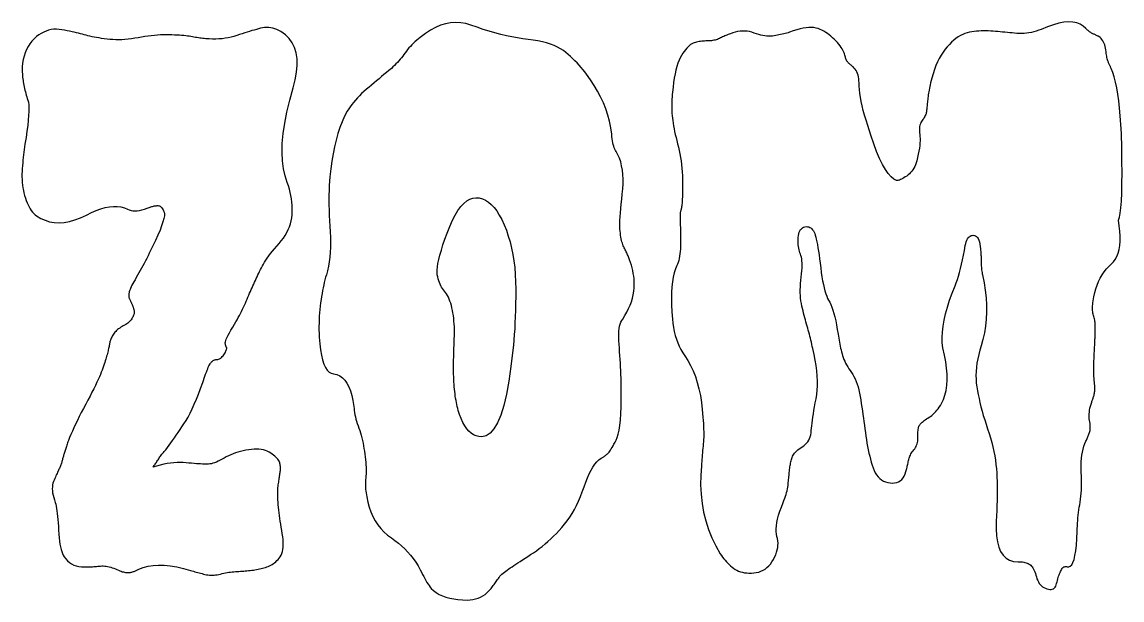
# Model space of a CAD drawing. Header units: millimetres. Extents: x 5 to 265, y 5 to 96.
# Drawn here: x 5 to 40.74, y 40.43 to 59.22 of the extents above; entities that cross this region are included whole.
import ezdxf

# ---------------------------------------------------------------- set-up
doc = ezdxf.new("R2010")
doc.units = ezdxf.units.MM

msp = doc.modelspace()

# ---------------------------------------------------------------- linework, layer by layer
at = {"layer": 'Schnitt'}
for points in [[(10.569, 41.367), (10.616, 41.353), (10.663, 41.34), (10.709, 41.327), (10.756, 41.314), (10.803, 41.301), (10.85, 41.289), (10.897, 41.277), (10.944, 41.265), (10.992, 41.255), (11.04, 41.247), (11.088, 41.242), (11.138, 41.239), (11.188, 41.239), (11.239, 41.241), (11.29, 41.246), (11.343, 41.254), (11.396, 41.264), (11.449, 41.277), (11.503, 41.29), (11.557, 41.303), (11.611, 41.314), (11.665, 41.324), (11.719, 41.333), (11.773, 41.34), (11.827, 41.347), (11.881, 41.352), (11.935, 41.356), (11.989, 41.359), (12.043, 41.362), (12.097, 41.365), (12.15, 41.368), (12.203, 41.372), (12.256, 41.377), (12.309, 41.382), (12.362, 41.387), (12.414, 41.393), (12.466, 41.399), (12.518, 41.406), (12.569, 41.414), (12.62, 41.422), (12.669, 41.431), (12.719, 41.442), (12.767, 41.453), (12.815, 41.465), (12.862, 41.478), (12.908, 41.492), (12.954, 41.508), (12.999, 41.523), (13.043, 41.541), (13.086, 41.562), (13.128, 41.587), (13.168, 41.614), (13.207, 41.644), (13.246, 41.677), (13.283, 41.713), (13.318, 41.753), (13.353, 41.795), (13.386, 41.84), (13.417, 41.89), (13.442, 41.946), (13.462, 42.007), (13.477, 42.073), (13.486, 42.146), (13.491, 42.224), (13.49, 42.307), (13.484, 42.397), (13.473, 42.491), (13.457, 42.592), (13.439, 42.694), (13.422, 42.795), (13.406, 42.893), (13.391, 42.99), (13.378, 43.085), (13.365, 43.178), (13.354, 43.269), (13.344, 43.358), (13.335, 43.446), (13.328, 43.531), (13.321, 43.614), (13.316, 43.692), (13.313, 43.767), (13.311, 43.837), (13.31, 43.904), (13.311, 43.967), (13.313, 44.025), (13.316, 44.08), (13.321, 44.13), (13.328, 44.177), (13.335, 44.221), (13.341, 44.264), (13.348, 44.307), (13.354, 44.348), (13.36, 44.388), (13.366, 44.428), (13.371, 44.466), (13.377, 44.504), (13.382, 44.54), (13.386, 44.576), (13.391, 44.611), (13.394, 44.645), (13.395, 44.679), (13.396, 44.711), (13.395, 44.743), (13.394, 44.775), (13.391, 44.805), (13.386, 44.835), (13.381, 44.865), (13.375, 44.893), (13.365, 44.922), (13.352, 44.951), (13.334, 44.981), (13.311, 45.012), (13.284, 45.043), (13.252, 45.075), (13.216, 45.108), (13.176, 45.141), (13.131, 45.175), (13.081, 45.21), (13.028, 45.243), (12.97, 45.271), (12.908, 45.294), (12.843, 45.312), (12.773, 45.325), (12.699, 45.333), (12.622, 45.336), (12.54, 45.334), (12.455, 45.327), (12.365, 45.316), (12.275, 45.3), (12.187, 45.283), (12.101, 45.262), (12.017, 45.239), (11.936, 45.213), (11.858, 45.185), (11.781, 45.154), (11.707, 45.12), (11.636, 45.084), (11.567, 45.046), (11.5, 45.008), (11.436, 44.974), (11.374, 44.944), (11.315, 44.918), (11.258, 44.896), (11.204, 44.878), (11.153, 44.864), (11.104, 44.854), (11.058, 44.848), (11.015, 44.846), (10.97, 44.847), (10.92, 44.848), (10.865, 44.85), (10.804, 44.854), (10.739, 44.858), (10.668, 44.863), (10.592, 44.869), (10.511, 44.876), (10.425, 44.884), (10.334, 44.893), (10.238, 44.9), (10.14, 44.903), (10.039, 44.9), (9.936, 44.893), (9.829, 44.881), (9.719, 44.865), (9.607, 44.844), (9.492, 44.818), (9.374, 44.788), (9.254, 44.752), (9.272, 44.776), (9.291, 44.801), (9.31, 44.826), (9.329, 44.852), (9.348, 44.879), (9.366, 44.906), (9.385, 44.934), (9.404, 44.963), (9.423, 44.992), (9.441, 45.022), (9.461, 45.053), (9.481, 45.083), (9.502, 45.113), (9.524, 45.143), (9.547, 45.172), (9.571, 45.201), (9.596, 45.23), (9.622, 45.259), (9.649, 45.288), (9.676, 45.316), (9.729, 45.388), (9.782, 45.462), (9.838, 45.54), (9.894, 45.62), (9.952, 45.703), (10.012, 45.789), (10.072, 45.878), (10.135, 45.97), (10.198, 46.064), (10.263, 46.161), (10.329, 46.265), (10.396, 46.381), (10.463, 46.508), (10.53, 46.646), (10.598, 46.795), (10.666, 46.956), (10.735, 47.128), (10.804, 47.311), (10.874, 47.505), (10.944, 47.711), (10.967, 47.779), (10.99, 47.842), (11.012, 47.899), (11.033, 47.952), (11.053, 47.999), (11.073, 48.041), (11.091, 48.078), (11.11, 48.109), (11.127, 48.136), (11.144, 48.157), (11.161, 48.175), (11.178, 48.191), (11.196, 48.205), (11.215, 48.217), (11.235, 48.228), (11.255, 48.236), (11.276, 48.243), (11.298, 48.247), (11.32, 48.25), (11.344, 48.251), (11.367, 48.253), (11.39, 48.259), (11.414, 48.268), (11.437, 48.281), (11.461, 48.298), (11.484, 48.319), (11.508, 48.343), (11.531, 48.371), (11.555, 48.403), (11.578, 48.439), (11.596, 48.471), (11.611, 48.5), (11.624, 48.526), (11.635, 48.55), (11.643, 48.571), (11.649, 48.59), (11.652, 48.606), (11.653, 48.619), (11.652, 48.63), (11.649, 48.639), (11.644, 48.646), (11.639, 48.655), (11.635, 48.665), (11.63, 48.676), (11.625, 48.689), (11.621, 48.702), (11.616, 48.717), (11.611, 48.733), (11.607, 48.75), (11.602, 48.768), (11.601, 48.791), (11.607, 48.823), (11.619, 48.864), (11.639, 48.914), (11.666, 48.973), (11.7, 49.041), (11.742, 49.118), (11.79, 49.204), (11.845, 49.298), (11.907, 49.402), (11.949, 49.472), (11.989, 49.542), (12.028, 49.611), (12.065, 49.68), (12.101, 49.748), (12.135, 49.816), (12.168, 49.883), (12.2, 49.95), (12.23, 50.017), (12.259, 50.083), (12.287, 50.148), (12.315, 50.213), (12.343, 50.277), (12.37, 50.34), (12.397, 50.403), (12.424, 50.465), (12.451, 50.526), (12.477, 50.586), (12.503, 50.646), (12.529, 50.705), (12.555, 50.764), (12.582, 50.822), (12.609, 50.881), (12.636, 50.94), (12.664, 50.999), (12.693, 51.057), (12.722, 51.116), (12.751, 51.175), (12.781, 51.233), (12.811, 51.292), (12.844, 51.352), (12.882, 51.415), (12.924, 51.481), (12.971, 51.549), (13.022, 51.621), (13.079, 51.695), (13.14, 51.772), (13.206, 51.852), (13.276, 51.935), (13.351, 52.02), (13.425, 52.108), (13.492, 52.197), (13.552, 52.287), (13.605, 52.379), (13.651, 52.472), (13.689, 52.567), (13.721, 52.663), (13.746, 52.76), (13.763, 52.859), (13.774, 52.959), (13.779, 53.061), (13.779, 53.163), (13.775, 53.265), (13.766, 53.369), (13.753, 53.473), (13.736, 53.578), (13.714, 53.683), (13.688, 53.79), (13.657, 53.897), (13.621, 54.004), (13.547, 54.217), (13.494, 54.45), (13.461, 54.705), (13.448, 54.981), (13.457, 55.278), (13.486, 55.596), (13.536, 55.936), (13.606, 56.296), (13.697, 56.678), (13.809, 57.08), (13.877, 57.344), (13.921, 57.59), (13.941, 57.817), (13.937, 58.027), (13.909, 58.219), (13.857, 58.394), (13.781, 58.55), (13.681, 58.689), (13.558, 58.809), (13.41, 58.912), (13.344, 58.947), (13.278, 58.976), (13.213, 59.001), (13.147, 59.019), (13.081, 59.032), (13.015, 59.04), (12.95, 59.043), (12.884, 59.04), (12.818, 59.032), (12.752, 59.018), (12.686, 59.001), (12.616, 58.982), (12.545, 58.962), (12.471, 58.941), (12.394, 58.918), (12.316, 58.894), (12.235, 58.868), (12.151, 58.841), (12.066, 58.813), (11.978, 58.783), (11.887, 58.754), (11.794, 58.73), (11.699, 58.709), (11.602, 58.693), (11.502, 58.68), (11.4, 58.672), (11.295, 58.667), (11.189, 58.666), (11.079, 58.67), (10.968, 58.677), (10.921, 58.682), (10.873, 58.688), (10.826, 58.693), (10.778, 58.7), (10.73, 58.707), (10.682, 58.714), (10.633, 58.722), (10.585, 58.73), (10.536, 58.739), (10.486, 58.748), (10.435, 58.757), (10.379, 58.765), (10.319, 58.773), (10.255, 58.78), (10.187, 58.786), (10.114, 58.791), (10.038, 58.796), (9.957, 58.8), (9.871, 58.804), (9.782, 58.806), (9.689, 58.808), (9.595, 58.806), (9.499, 58.803), (9.401, 58.797), (9.301, 58.789), (9.199, 58.778), (9.095, 58.765), (8.989, 58.75), (8.882, 58.732), (8.772, 58.713), (8.663, 58.693), (8.555, 58.677), (8.45, 58.664), (8.346, 58.654), (8.244, 58.648), (8.144, 58.645), (8.046, 58.645), (7.949, 58.649), (7.855, 58.655), (7.762, 58.666), (7.673, 58.678), (7.586, 58.69), (7.504, 58.703), (7.424, 58.716), (7.349, 58.73), (7.276, 58.744), (7.208, 58.759), (7.143, 58.775), (7.081, 58.79), (7.023, 58.806), (6.965, 58.823), (6.903, 58.839), (6.839, 58.856), (6.771, 58.872), (6.7, 58.889), (6.625, 58.905), (6.548, 58.921), (6.467, 58.938), (6.382, 58.954), (6.295, 58.971), (6.206, 58.983), (6.119, 58.988), (6.033, 58.985), (5.949, 58.975), (5.866, 58.956), (5.785, 58.93), (5.705, 58.896), (5.626, 58.854), (5.549, 58.805), (5.473, 58.748), (5.392, 58.674), (5.319, 58.596), (5.253, 58.511), (5.195, 58.421), (5.144, 58.325), (5.101, 58.224), (5.065, 58.117), (5.037, 58.004), (5.016, 57.885), (5.003, 57.761), (5.004, 57.705), (5.005, 57.65), (5.008, 57.595), (5.011, 57.54), (5.015, 57.486), (5.02, 57.432), (5.026, 57.378), (5.033, 57.326), (5.041, 57.273), (5.05, 57.221), (5.06, 57.169), (5.071, 57.117), (5.083, 57.064), (5.095, 57.011), (5.109, 56.957), (5.124, 56.903), (5.139, 56.848), (5.155, 56.793), (5.173, 56.737), (5.191, 56.681), (5.207, 56.616), (5.217, 56.534), (5.222, 56.434), (5.221, 56.317), (5.215, 56.182), (5.202, 56.03), (5.185, 55.861), (5.161, 55.674), (5.132, 55.47), (5.097, 55.249), (5.084, 55.164), (5.071, 55.078), (5.059, 54.992), (5.048, 54.905), (5.039, 54.817), (5.03, 54.729), (5.022, 54.64), (5.015, 54.55), (5.008, 54.46), (5.003, 54.368), (5, 54.277), (5, 54.187), (5.003, 54.098), (5.009, 54.009), (5.018, 53.922), (5.03, 53.836), (5.045, 53.75), (5.063, 53.666), (5.085, 53.582), (5.109, 53.499), (5.136, 53.42), (5.165, 53.345), (5.196, 53.275), (5.229, 53.21), (5.265, 53.15), (5.302, 53.095), (5.342, 53.045), (5.383, 53), (5.427, 52.959), (5.473, 52.924), (5.607, 52.84), (5.748, 52.775), (5.895, 52.729), (6.048, 52.702), (6.207, 52.695), (6.372, 52.707), (6.543, 52.738), (6.72, 52.789), (6.904, 52.859), (7.093, 52.948), (7.255, 53.03), (7.41, 53.098), (7.559, 53.152), (7.702, 53.192), (7.839, 53.218), (7.97, 53.229), (8.094, 53.227), (8.213, 53.211), (8.325, 53.18), (8.432, 53.135), (8.485, 53.111), (8.543, 53.093), (8.606, 53.083), (8.672, 53.079), (8.743, 53.083), (8.818, 53.093), (8.897, 53.111), (8.98, 53.135), (9.068, 53.167), (9.16, 53.206), (9.188, 53.215), (9.215, 53.223), (9.242, 53.23), (9.269, 53.236), (9.295, 53.241), (9.32, 53.245), (9.345, 53.249), (9.37, 53.251), (9.394, 53.252), (9.418, 53.253), (9.441, 53.251), (9.464, 53.244), (9.485, 53.234), (9.506, 53.219), (9.527, 53.2), (9.546, 53.177), (9.565, 53.149), (9.583, 53.118), (9.601, 53.082), (9.618, 53.042), (9.628, 52.99), (9.625, 52.92), (9.609, 52.832), (9.58, 52.726), (9.538, 52.601), (9.484, 52.458), (9.416, 52.297), (9.336, 52.117), (9.242, 51.919), (9.136, 51.703), (9.094, 51.619), (9.052, 51.536), (9.009, 51.455), (8.967, 51.374), (8.925, 51.295), (8.883, 51.217), (8.84, 51.14), (8.798, 51.064), (8.756, 50.99), (8.713, 50.916), (8.673, 50.846), (8.636, 50.78), (8.604, 50.719), (8.574, 50.663), (8.549, 50.611), (8.528, 50.564), (8.51, 50.522), (8.496, 50.484), (8.485, 50.451), (8.479, 50.423), (8.475, 50.398), (8.472, 50.373), (8.471, 50.349), (8.471, 50.326), (8.473, 50.303), (8.476, 50.281), (8.48, 50.26), (8.486, 50.239), (8.493, 50.219), (8.502, 50.2), (8.511, 50.182), (8.52, 50.163), (8.529, 50.145), (8.538, 50.127), (8.546, 50.109), (8.554, 50.092), (8.562, 50.074), (8.57, 50.057), (8.577, 50.041), (8.584, 50.024), (8.591, 50.008), (8.598, 49.991), (8.604, 49.974), (8.611, 49.956), (8.617, 49.939), (8.622, 49.921), (8.628, 49.903), (8.633, 49.885), (8.638, 49.867), (8.643, 49.848), (8.647, 49.829), (8.648, 49.808), (8.648, 49.786), (8.645, 49.763), (8.64, 49.739), (8.633, 49.714), (8.624, 49.688), (8.613, 49.66), (8.6, 49.631), (8.584, 49.601), (8.567, 49.571), (8.546, 49.542), (8.523, 49.514), (8.498, 49.487), (8.47, 49.46), (8.439, 49.435), (8.406, 49.411), (8.37, 49.387), (8.332, 49.365), (8.291, 49.343), (8.25, 49.321), (8.21, 49.298), (8.174, 49.274), (8.139, 49.249), (8.106, 49.223), (8.075, 49.195), (8.047, 49.166), (8.02, 49.136), (7.996, 49.105), (7.974, 49.073), (7.953, 49.04), (7.935, 49.008), (7.918, 48.977), (7.902, 48.945), (7.889, 48.915), (7.877, 48.884), (7.866, 48.854), (7.857, 48.825), (7.85, 48.796), (7.845, 48.768), (7.84, 48.739), (7.834, 48.708), (7.827, 48.676), (7.82, 48.642), (7.812, 48.606), (7.804, 48.569), (7.795, 48.53), (7.785, 48.49), (7.774, 48.448), (7.762, 48.404), (7.75, 48.358), (7.736, 48.31), (7.721, 48.259), (7.704, 48.207), (7.686, 48.151), (7.667, 48.094), (7.646, 48.034), (7.623, 47.972), (7.6, 47.907), (7.575, 47.84), (7.546, 47.768), (7.513, 47.689), (7.475, 47.603), (7.432, 47.51), (7.384, 47.409), (7.331, 47.301), (7.273, 47.185), (7.21, 47.062), (7.142, 46.932), (7.07, 46.795), (6.996, 46.657), (6.927, 46.523), (6.861, 46.394), (6.799, 46.269), (6.741, 46.149), (6.686, 46.034), (6.636, 45.924), (6.589, 45.818), (6.546, 45.717), (6.506, 45.621), (6.492, 45.579), (6.479, 45.539), (6.466, 45.5), (6.454, 45.461), (6.442, 45.424), (6.43, 45.389), (6.419, 45.354), (6.408, 45.321), (6.398, 45.288), (6.389, 45.257), (6.379, 45.227), (6.37, 45.197), (6.362, 45.167), (6.353, 45.137), (6.345, 45.107), (6.337, 45.078), (6.329, 45.049), (6.321, 45.02), (6.314, 44.992), (6.307, 44.964), (6.299, 44.935), (6.291, 44.907), (6.282, 44.879), (6.273, 44.851), (6.263, 44.823), (6.252, 44.795), (6.24, 44.766), (6.228, 44.738), (6.215, 44.71), (6.201, 44.682), (6.186, 44.652), (6.171, 44.621), (6.155, 44.587), (6.139, 44.55), (6.122, 44.512), (6.104, 44.47), (6.085, 44.427), (6.066, 44.381), (6.046, 44.333), (6.025, 44.283), (6.006, 44.229), (5.993, 44.173), (5.986, 44.113), (5.983, 44.05), (5.987, 43.983), (5.995, 43.913), (6.009, 43.84), (6.029, 43.764), (6.053, 43.685), (6.083, 43.602), (6.097, 43.546), (6.11, 43.483), (6.123, 43.412), (6.134, 43.333), (6.145, 43.246), (6.155, 43.152), (6.165, 43.05), (6.174, 42.94), (6.182, 42.823), (6.189, 42.698), (6.197, 42.573), (6.207, 42.457), (6.22, 42.349), (6.234, 42.25), (6.251, 42.16), (6.269, 42.079), (6.29, 42.006), (6.313, 41.942), (6.338, 41.887), (6.365, 41.84), (6.419, 41.77), (6.478, 41.707), (6.541, 41.653), (6.609, 41.608), (6.682, 41.57), (6.76, 41.542), (6.842, 41.522), (6.929, 41.51), (7.02, 41.507), (7.117, 41.512), (7.159, 41.512), (7.202, 41.513), (7.245, 41.514), (7.288, 41.515), (7.331, 41.518), (7.375, 41.52), (7.418, 41.523), (7.462, 41.527), (7.507, 41.531), (7.551, 41.535), (7.596, 41.538), (7.642, 41.539), (7.688, 41.537), (7.735, 41.531), (7.783, 41.523), (7.831, 41.513), (7.881, 41.499), (7.931, 41.483), (7.981, 41.463), (8.033, 41.441), (8.083, 41.419), (8.131, 41.399), (8.176, 41.381), (8.218, 41.366), (8.259, 41.353), (8.296, 41.343), (8.331, 41.334), (8.363, 41.329), (8.393, 41.325), (8.42, 41.324), (8.446, 41.324), (8.471, 41.326), (8.496, 41.328), (8.521, 41.331), (8.546, 41.336), (8.571, 41.341), (8.595, 41.347), (8.619, 41.354), (8.643, 41.362), (8.667, 41.371), (8.799, 41.439), (8.942, 41.492), (9.096, 41.531), (9.26, 41.555), (9.436, 41.565), (9.622, 41.56), (9.819, 41.54), (10.027, 41.506), (10.245, 41.457), (10.475, 41.394), (10.522, 41.38)], [(16.843, 57.582), (16.762, 57.515), (16.682, 57.448), (16.601, 57.38), (16.519, 57.312), (16.438, 57.243), (16.357, 57.173), (16.275, 57.104), (16.193, 57.034), (16.112, 56.963), (16.036, 56.893), (15.964, 56.822), (15.896, 56.752), (15.832, 56.681), (15.771, 56.611), (15.715, 56.54), (15.663, 56.47), (15.615, 56.4), (15.57, 56.329), (15.484, 56.16), (15.405, 55.981), (15.332, 55.792), (15.266, 55.593), (15.206, 55.384), (15.153, 55.165), (15.107, 54.937), (15.067, 54.698), (15.034, 54.45), (15.007, 54.192), (14.994, 54.049), (14.984, 53.902), (14.977, 53.752), (14.973, 53.597), (14.972, 53.438), (14.973, 53.275), (14.977, 53.108), (14.984, 52.937), (14.994, 52.762), (15.007, 52.584), (15.018, 52.405), (15.025, 52.231), (15.026, 52.061), (15.022, 51.896), (15.013, 51.735), (14.998, 51.579), (14.979, 51.427), (14.954, 51.28), (14.924, 51.137), (14.889, 50.999), (14.866, 50.922), (14.844, 50.842), (14.823, 50.759), (14.803, 50.674), (14.784, 50.585), (14.765, 50.493), (14.748, 50.398), (14.732, 50.3), (14.716, 50.199), (14.701, 50.095), (14.688, 49.988), (14.677, 49.881), (14.668, 49.772), (14.66, 49.662), (14.655, 49.551), (14.651, 49.439), (14.649, 49.326), (14.649, 49.212), (14.651, 49.096), (14.655, 48.979), (14.672, 48.76), (14.696, 48.563), (14.726, 48.388), (14.763, 48.235), (14.807, 48.104), (14.857, 47.996), (14.914, 47.909), (14.978, 47.844), (15.048, 47.802), (15.124, 47.781), (15.228, 47.758), (15.323, 47.717), (15.41, 47.657), (15.489, 47.579), (15.559, 47.482), (15.62, 47.367), (15.673, 47.234), (15.718, 47.083), (15.754, 46.913), (15.782, 46.725), (15.788, 46.659), (15.796, 46.591), (15.806, 46.523), (15.819, 46.454), (15.834, 46.384), (15.852, 46.313), (15.872, 46.242), (15.894, 46.169), (15.919, 46.095), (15.946, 46.02), (15.973, 45.944), (15.999, 45.866), (16.022, 45.786), (16.044, 45.705), (16.063, 45.621), (16.081, 45.536), (16.097, 45.448), (16.111, 45.359), (16.124, 45.268), (16.134, 45.175), (16.147, 45.083), (16.158, 44.994), (16.167, 44.908), (16.173, 44.826), (16.178, 44.746), (16.18, 44.671), (16.181, 44.598), (16.179, 44.529), (16.175, 44.463), (16.169, 44.4), (16.163, 44.339), (16.159, 44.278), (16.157, 44.217), (16.158, 44.156), (16.16, 44.095), (16.165, 44.034), (16.172, 43.973), (16.18, 43.912), (16.191, 43.851), (16.204, 43.79), (16.238, 43.616), (16.281, 43.45), (16.335, 43.294), (16.4, 43.147), (16.474, 43.009), (16.559, 42.879), (16.655, 42.759), (16.76, 42.647), (16.876, 42.545), (17.003, 42.451), (17.118, 42.369), (17.228, 42.282), (17.334, 42.19), (17.435, 42.094), (17.531, 41.993), (17.623, 41.887), (17.71, 41.777), (17.792, 41.662), (17.869, 41.542), (17.942, 41.418), (17.979, 41.34), (18.016, 41.266), (18.053, 41.195), (18.089, 41.128), (18.124, 41.066), (18.159, 41.006), (18.194, 40.951), (18.228, 40.899), (18.261, 40.851), (18.294, 40.807), (18.374, 40.736), (18.461, 40.672), (18.558, 40.616), (18.662, 40.567), (18.776, 40.525), (18.897, 40.492), (19.027, 40.465), (19.166, 40.447), (19.313, 40.435), (19.468, 40.432), (19.561, 40.435), (19.65, 40.447), (19.735, 40.465), (19.818, 40.492), (19.897, 40.525), (19.973, 40.567), (20.045, 40.616), (20.115, 40.672), (20.181, 40.736), (20.243, 40.807), (20.267, 40.84), (20.29, 40.873), (20.314, 40.906), (20.337, 40.939), (20.361, 40.972), (20.384, 41.005), (20.408, 41.037), (20.431, 41.07), (20.455, 41.103), (20.478, 41.136), (20.503, 41.169), (20.531, 41.202), (20.562, 41.236), (20.596, 41.269), (20.634, 41.303), (20.674, 41.337), (20.717, 41.372), (20.764, 41.407), (20.813, 41.441), (20.866, 41.477), (20.922, 41.513), (20.982, 41.553), (21.047, 41.595), (21.115, 41.64), (21.188, 41.688), (21.266, 41.739), (21.347, 41.792), (21.433, 41.848), (21.523, 41.908), (21.617, 41.97), (21.713, 42.035), (21.808, 42.104), (21.903, 42.177), (21.996, 42.253), (22.09, 42.334), (22.182, 42.418), (22.274, 42.505), (22.365, 42.597), (22.455, 42.692), (22.545, 42.792), (22.632, 42.896), (22.716, 43.006), (22.796, 43.122), (22.873, 43.244), (22.947, 43.373), (23.017, 43.507), (23.083, 43.648), (23.146, 43.795), (23.205, 43.948), (23.261, 44.107), (23.316, 44.262), (23.372, 44.405), (23.43, 44.534), (23.49, 44.651), (23.551, 44.755), (23.614, 44.846), (23.679, 44.924), (23.745, 44.989), (23.813, 45.042), (23.883, 45.081), (23.897, 45.091), (23.912, 45.101), (23.926, 45.111), (23.941, 45.122), (23.956, 45.134), (23.972, 45.146), (23.987, 45.158), (24.003, 45.171), (24.019, 45.185), (24.036, 45.198), (24.053, 45.215), (24.073, 45.238), (24.095, 45.267), (24.118, 45.302), (24.144, 45.342), (24.172, 45.389), (24.203, 45.441), (24.235, 45.499), (24.269, 45.563), (24.306, 45.633), (24.341, 45.717), (24.372, 45.825), (24.399, 45.956), (24.422, 46.11), (24.441, 46.287), (24.455, 46.488), (24.465, 46.712), (24.471, 46.959), (24.473, 47.23), (24.47, 47.523), (24.465, 47.645), (24.46, 47.767), (24.454, 47.89), (24.448, 48.012), (24.441, 48.134), (24.433, 48.256), (24.426, 48.378), (24.418, 48.5), (24.409, 48.622), (24.4, 48.744), (24.392, 48.862), (24.389, 48.973), (24.391, 49.075), (24.396, 49.169), (24.406, 49.255), (24.419, 49.333), (24.437, 49.403), (24.46, 49.466), (24.486, 49.52), (24.517, 49.566), (24.588, 49.679), (24.652, 49.792), (24.709, 49.904), (24.758, 50.017), (24.799, 50.13), (24.833, 50.242), (24.859, 50.355), (24.878, 50.468), (24.889, 50.581), (24.893, 50.693), (24.891, 50.783), (24.885, 50.872), (24.876, 50.961), (24.863, 51.05), (24.846, 51.139), (24.825, 51.229), (24.801, 51.318), (24.773, 51.407), (24.741, 51.496), (24.705, 51.586), (24.691, 51.619), (24.676, 51.651), (24.662, 51.684), (24.647, 51.717), (24.632, 51.75), (24.616, 51.783), (24.601, 51.816), (24.585, 51.849), (24.569, 51.882), (24.552, 51.914), (24.536, 51.949), (24.521, 51.987), (24.507, 52.029), (24.494, 52.074), (24.482, 52.123), (24.471, 52.175), (24.46, 52.231), (24.451, 52.29), (24.442, 52.353), (24.435, 52.419), (24.429, 52.493), (24.426, 52.577), (24.426, 52.671), (24.429, 52.776), (24.435, 52.892), (24.443, 53.018), (24.455, 53.155), (24.469, 53.302), (24.486, 53.46), (24.505, 53.629), (24.522, 53.799), (24.531, 53.962), (24.532, 54.118), (24.524, 54.267), (24.508, 54.409), (24.484, 54.544), (24.452, 54.672), (24.411, 54.793), (24.363, 54.907), (24.306, 55.014), (24.283, 55.049), (24.263, 55.089), (24.244, 55.134), (24.227, 55.183), (24.212, 55.237), (24.199, 55.296), (24.187, 55.359), (24.178, 55.427), (24.17, 55.5), (24.165, 55.578), (24.131, 55.787), (24.087, 55.994), (24.032, 56.197), (23.966, 56.397), (23.889, 56.593), (23.801, 56.786), (23.703, 56.976), (23.594, 57.163), (23.474, 57.347), (23.343, 57.527), (23.286, 57.601), (23.226, 57.675), (23.164, 57.748), (23.101, 57.82), (23.035, 57.891), (22.967, 57.961), (22.897, 58.03), (22.824, 58.098), (22.75, 58.165), (22.674, 58.231), (22.592, 58.295), (22.5, 58.353), (22.4, 58.407), (22.29, 58.457), (22.172, 58.501), (22.044, 58.541), (21.907, 58.576), (21.761, 58.607), (21.605, 58.633), (21.441, 58.654), (21.27, 58.675), (21.096, 58.703), (20.919, 58.736), (20.738, 58.774), (20.554, 58.818), (20.367, 58.868), (20.177, 58.923), (19.983, 58.984), (19.786, 59.051), (19.586, 59.123), (19.421, 59.17), (19.257, 59.198), (19.093, 59.206), (18.928, 59.195), (18.764, 59.165), (18.6, 59.115), (18.435, 59.046), (18.271, 58.958), (18.106, 58.851), (17.942, 58.724), (17.882, 58.677), (17.825, 58.629), (17.769, 58.58), (17.717, 58.531), (17.666, 58.481), (17.618, 58.43), (17.572, 58.378), (17.529, 58.326), (17.488, 58.273), (17.449, 58.219), (17.411, 58.166), (17.371, 58.113), (17.33, 58.061), (17.287, 58.009), (17.243, 57.958), (17.198, 57.908), (17.151, 57.859), (17.103, 57.81), (17.054, 57.762), (17.003, 57.715), (16.923, 57.649)], [(37.505, 41.668), (37.548, 41.661), (37.588, 41.653), (37.625, 41.642), (37.66, 41.63), (37.693, 41.616), (37.722, 41.6), (37.749, 41.582), (37.775, 41.561), (37.799, 41.536), (37.823, 41.507), (37.845, 41.473), (37.867, 41.435), (37.887, 41.393), (37.907, 41.347), (37.926, 41.297), (37.944, 41.242), (37.961, 41.183), (37.979, 41.124), (38.001, 41.07), (38.026, 41.02), (38.055, 40.974), (38.087, 40.933), (38.123, 40.897), (38.162, 40.865), (38.205, 40.837), (38.251, 40.814), (38.301, 40.796), (38.351, 40.782), (38.397, 40.776), (38.438, 40.777), (38.476, 40.784), (38.51, 40.798), (38.539, 40.819), (38.565, 40.847), (38.587, 40.882), (38.604, 40.923), (38.618, 40.972), (38.63, 41.022), (38.643, 41.071), (38.656, 41.118), (38.669, 41.163), (38.683, 41.206), (38.697, 41.248), (38.712, 41.287), (38.727, 41.325), (38.743, 41.361), (38.759, 41.394), (38.776, 41.425), (38.793, 41.452), (38.812, 41.474), (38.83, 41.492), (38.85, 41.506), (38.87, 41.515), (38.891, 41.521), (38.913, 41.522), (38.936, 41.519), (38.959, 41.512), (39.013, 41.506), (39.062, 41.528), (39.107, 41.576), (39.147, 41.651), (39.182, 41.752), (39.212, 41.881), (39.238, 42.036), (39.259, 42.218), (39.276, 42.427), (39.287, 42.662), (39.288, 42.751), (39.291, 42.84), (39.295, 42.928), (39.301, 43.016), (39.308, 43.103), (39.317, 43.189), (39.328, 43.275), (39.34, 43.361), (39.354, 43.446), (39.37, 43.531), (39.385, 43.618), (39.398, 43.708), (39.408, 43.803), (39.417, 43.901), (39.422, 44.004), (39.426, 44.11), (39.427, 44.221), (39.426, 44.335), (39.422, 44.454), (39.417, 44.576), (39.412, 44.698), (39.411, 44.816), (39.416, 44.929), (39.424, 45.038), (39.437, 45.143), (39.455, 45.243), (39.477, 45.338), (39.503, 45.429), (39.534, 45.516), (39.569, 45.598), (39.583, 45.626), (39.596, 45.654), (39.609, 45.682), (39.622, 45.71), (39.634, 45.739), (39.645, 45.767), (39.656, 45.795), (39.667, 45.823), (39.677, 45.851), (39.687, 45.879), (39.695, 45.909), (39.702, 45.94), (39.706, 45.973), (39.709, 46.009), (39.71, 46.047), (39.709, 46.087), (39.706, 46.128), (39.702, 46.172), (39.695, 46.219), (39.687, 46.267), (39.679, 46.317), (39.674, 46.37), (39.673, 46.424), (39.675, 46.481), (39.681, 46.54), (39.689, 46.601), (39.701, 46.664), (39.717, 46.729), (39.735, 46.796), (39.757, 46.866), (39.766, 46.889), (39.775, 46.914), (39.784, 46.938), (39.793, 46.963), (39.801, 46.989), (39.809, 47.015), (39.817, 47.042), (39.825, 47.069), (39.832, 47.096), (39.839, 47.124), (39.846, 47.154), (39.851, 47.187), (39.854, 47.223), (39.856, 47.263), (39.857, 47.306), (39.856, 47.352), (39.854, 47.402), (39.851, 47.455), (39.846, 47.511), (39.839, 47.57), (39.833, 47.635), (39.828, 47.707), (39.826, 47.787), (39.824, 47.874), (39.825, 47.969), (39.827, 48.072), (39.83, 48.182), (39.836, 48.299), (39.842, 48.424), (39.851, 48.556), (39.851, 48.594), (39.851, 48.631), (39.852, 48.667), (39.853, 48.703), (39.854, 48.738), (39.855, 48.773), (39.857, 48.808), (39.859, 48.842), (39.861, 48.876), (39.863, 48.909), (39.865, 48.942), (39.867, 48.976), (39.869, 49.012), (39.87, 49.048), (39.872, 49.085), (39.873, 49.123), (39.873, 49.162), (39.874, 49.202), (39.874, 49.243), (39.874, 49.284), (39.874, 49.326), (39.872, 49.368), (39.869, 49.409), (39.865, 49.45), (39.86, 49.49), (39.853, 49.53), (39.846, 49.569), (39.837, 49.607), (39.827, 49.646), (39.816, 49.684), (39.805, 49.722), (39.797, 49.762), (39.79, 49.805), (39.786, 49.849), (39.783, 49.895), (39.783, 49.943), (39.785, 49.993), (39.789, 50.044), (39.796, 50.098), (39.804, 50.153), (39.826, 50.291), (39.855, 50.424), (39.89, 50.551), (39.932, 50.672), (39.98, 50.787), (40.035, 50.897), (40.097, 51.001), (40.165, 51.1), (40.239, 51.193), (40.321, 51.28), (40.335, 51.294), (40.349, 51.309), (40.363, 51.323), (40.377, 51.337), (40.391, 51.351), (40.405, 51.365), (40.419, 51.379), (40.433, 51.393), (40.447, 51.407), (40.462, 51.421), (40.522, 51.507), (40.573, 51.603), (40.614, 51.711), (40.646, 51.831), (40.667, 51.961), (40.679, 52.103), (40.68, 52.256), (40.672, 52.421), (40.654, 52.596), (40.626, 52.783), (40.656, 52.875), (40.682, 53.009), (40.703, 53.185), (40.72, 53.403), (40.732, 53.664), (40.739, 53.967), (40.741, 54.312), (40.739, 54.699), (40.732, 55.129), (40.72, 55.601), (40.704, 55.893), (40.684, 56.167), (40.661, 56.423), (40.633, 56.661), (40.602, 56.881), (40.568, 57.083), (40.529, 57.268), (40.487, 57.435), (40.441, 57.583), (40.391, 57.715), (40.382, 57.733), (40.372, 57.753), (40.363, 57.772), (40.354, 57.792), (40.344, 57.811), (40.335, 57.831), (40.325, 57.852), (40.316, 57.872), (40.307, 57.893), (40.297, 57.914), (40.288, 57.937), (40.279, 57.964), (40.27, 57.994), (40.261, 58.029), (40.253, 58.067), (40.245, 58.109), (40.237, 58.154), (40.23, 58.203), (40.222, 58.256), (40.215, 58.313), (40.206, 58.37), (40.195, 58.425), (40.18, 58.476), (40.162, 58.524), (40.142, 58.569), (40.118, 58.611), (40.091, 58.649), (40.061, 58.685), (40.028, 58.718), (39.992, 58.748), (39.973, 58.757), (39.954, 58.767), (39.934, 58.776), (39.915, 58.785), (39.895, 58.795), (39.875, 58.804), (39.855, 58.813), (39.834, 58.823), (39.813, 58.832), (39.792, 58.842), (39.771, 58.852), (39.75, 58.863), (39.728, 58.876), (39.706, 58.891), (39.684, 58.906), (39.661, 58.923), (39.639, 58.942), (39.616, 58.962), (39.593, 58.983), (39.569, 59.006), (39.483, 59.086), (39.383, 59.148), (39.271, 59.191), (39.145, 59.216), (39.006, 59.223), (38.853, 59.212), (38.688, 59.182), (38.51, 59.134), (38.318, 59.067), (38.113, 58.983), (38.034, 58.952), (37.954, 58.925), (37.875, 58.902), (37.796, 58.883), (37.717, 58.868), (37.639, 58.857), (37.56, 58.85), (37.482, 58.847), (37.404, 58.848), (37.327, 58.853), (37.249, 58.86), (37.172, 58.867), (37.094, 58.875), (37.017, 58.882), (36.939, 58.889), (36.862, 58.896), (36.784, 58.903), (36.707, 58.91), (36.629, 58.917), (36.552, 58.924), (36.474, 58.93), (36.397, 58.934), (36.32, 58.935), (36.244, 58.935), (36.167, 58.933), (36.091, 58.928), (36.015, 58.921), (35.939, 58.913), (35.864, 58.902), (35.789, 58.889), (35.714, 58.871), (35.639, 58.847), (35.565, 58.817), (35.492, 58.78), (35.419, 58.736), (35.346, 58.686), (35.274, 58.629), (35.202, 58.566), (35.131, 58.496), (35.061, 58.419), (34.992, 58.335), (34.926, 58.244), (34.864, 58.146), (34.805, 58.04), (34.749, 57.926), (34.697, 57.805), (34.648, 57.676), (34.602, 57.54), (34.56, 57.396), (34.521, 57.245), (34.507, 57.185), (34.494, 57.126), (34.482, 57.068), (34.472, 57.012), (34.462, 56.957), (34.453, 56.904), (34.445, 56.852), (34.438, 56.802), (34.432, 56.752), (34.427, 56.705), (34.422, 56.659), (34.418, 56.615), (34.414, 56.572), (34.41, 56.532), (34.406, 56.493), (34.403, 56.457), (34.399, 56.422), (34.397, 56.389), (34.394, 56.358), (34.391, 56.329), (34.388, 56.301), (34.382, 56.272), (34.374, 56.242), (34.363, 56.213), (34.35, 56.182), (34.335, 56.152), (34.317, 56.12), (34.297, 56.089), (34.275, 56.056), (34.25, 56.024), (34.226, 55.99), (34.206, 55.953), (34.189, 55.914), (34.175, 55.872), (34.165, 55.827), (34.159, 55.78), (34.156, 55.73), (34.157, 55.678), (34.161, 55.623), (34.168, 55.566), (34.176, 55.504), (34.18, 55.438), (34.18, 55.365), (34.176, 55.288), (34.168, 55.205), (34.157, 55.116), (34.142, 55.023), (34.123, 54.923), (34.101, 54.819), (34.074, 54.709), (34.054, 54.645), (34.031, 54.584), (34.005, 54.526), (33.977, 54.472), (33.945, 54.421), (33.911, 54.373), (33.874, 54.329), (33.834, 54.288), (33.791, 54.25), (33.746, 54.216), (33.7, 54.185), (33.657, 54.157), (33.617, 54.134), (33.58, 54.114), (33.546, 54.098), (33.515, 54.086), (33.486, 54.078), (33.46, 54.073), (33.437, 54.072), (33.417, 54.075), (33.327, 54.118), (33.237, 54.191), (33.145, 54.295), (33.052, 54.428), (32.959, 54.591), (32.865, 54.785), (32.769, 55.008), (32.673, 55.262), (32.576, 55.546), (32.478, 55.859), (32.424, 56.03), (32.376, 56.193), (32.334, 56.349), (32.297, 56.498), (32.266, 56.64), (32.241, 56.775), (32.221, 56.903), (32.207, 57.024), (32.199, 57.138), (32.196, 57.245), (32.194, 57.313), (32.188, 57.378), (32.179, 57.439), (32.166, 57.497), (32.149, 57.55), (32.128, 57.6), (32.104, 57.646), (32.076, 57.688), (32.044, 57.727), (32.008, 57.761), (31.989, 57.776), (31.971, 57.79), (31.954, 57.804), (31.937, 57.818), (31.92, 57.832), (31.904, 57.846), (31.888, 57.86), (31.873, 57.874), (31.858, 57.888), (31.844, 57.902), (31.83, 57.918), (31.817, 57.935), (31.804, 57.954), (31.793, 57.976), (31.782, 57.999), (31.772, 58.025), (31.762, 58.053), (31.753, 58.083), (31.745, 58.115), (31.738, 58.149), (31.729, 58.185), (31.715, 58.224), (31.697, 58.264), (31.674, 58.307), (31.647, 58.351), (31.615, 58.398), (31.579, 58.447), (31.539, 58.498), (31.494, 58.552), (31.444, 58.607), (31.392, 58.662), (31.339, 58.713), (31.284, 58.761), (31.228, 58.806), (31.171, 58.848), (31.113, 58.886), (31.054, 58.921), (30.993, 58.952), (30.932, 58.981), (30.869, 59.006), (30.803, 59.026), (30.73, 59.039), (30.652, 59.045), (30.568, 59.044), (30.479, 59.035), (30.383, 59.02), (30.281, 58.998), (30.174, 58.968), (30.061, 58.932), (29.941, 58.889), (29.894, 58.875), (29.846, 58.861), (29.797, 58.848), (29.748, 58.836), (29.698, 58.824), (29.647, 58.813), (29.595, 58.802), (29.543, 58.791), (29.49, 58.781), (29.437, 58.771), (29.382, 58.764), (29.324, 58.76), (29.265, 58.76), (29.204, 58.764), (29.14, 58.771), (29.075, 58.782), (29.007, 58.798), (28.937, 58.816), (28.865, 58.839), (28.791, 58.865), (28.715, 58.89), (28.64, 58.909), (28.563, 58.922), (28.487, 58.929), (28.409, 58.93), (28.332, 58.924), (28.253, 58.913), (28.175, 58.895), (28.096, 58.871), (28.016, 58.842), (27.979, 58.827), (27.942, 58.813), (27.905, 58.798), (27.869, 58.783), (27.834, 58.768), (27.799, 58.753), (27.764, 58.737), (27.73, 58.721), (27.697, 58.705), (27.664, 58.689), (27.63, 58.673), (27.595, 58.659), (27.559, 58.647), (27.521, 58.636), (27.482, 58.627), (27.441, 58.62), (27.399, 58.614), (27.356, 58.61), (27.311, 58.608), (27.265, 58.607), (27.218, 58.606), (27.172, 58.604), (27.128, 58.602), (27.084, 58.597), (27.041, 58.592), (27, 58.586), (26.959, 58.578), (26.919, 58.569), (26.88, 58.559), (26.842, 58.548), (26.804, 58.533), (26.765, 58.513), (26.726, 58.486), (26.686, 58.454), (26.645, 58.416), (26.604, 58.372), (26.562, 58.322), (26.519, 58.266), (26.475, 58.205), (26.431, 58.137), (26.388, 58.062), (26.348, 57.977), (26.311, 57.881), (26.277, 57.777), (26.246, 57.662), (26.218, 57.537), (26.193, 57.402), (26.172, 57.258), (26.153, 57.104), (26.137, 56.94), (26.129, 56.864), (26.122, 56.789), (26.117, 56.713), (26.113, 56.637), (26.111, 56.561), (26.111, 56.485), (26.112, 56.408), (26.115, 56.331), (26.119, 56.254), (26.126, 56.176), (26.134, 56.098), (26.144, 56.016), (26.156, 55.931), (26.171, 55.844), (26.187, 55.754), (26.206, 55.661), (26.227, 55.565), (26.25, 55.466), (26.275, 55.365), (26.302, 55.261), (26.329, 55.154), (26.353, 55.045), (26.376, 54.934), (26.396, 54.821), (26.413, 54.706), (26.429, 54.589), (26.441, 54.469), (26.452, 54.348), (26.46, 54.224), (26.466, 54.098), (26.466, 54.029), (26.466, 53.961), (26.465, 53.894), (26.464, 53.83), (26.463, 53.767), (26.462, 53.705), (26.46, 53.645), (26.459, 53.587), (26.457, 53.531), (26.454, 53.476), (26.452, 53.424), (26.449, 53.375), (26.445, 53.329), (26.441, 53.286), (26.437, 53.247), (26.432, 53.211), (26.426, 53.178), (26.421, 53.149), (26.414, 53.123), (26.407, 53.1), (26.401, 53.078), (26.395, 53.053), (26.39, 53.026), (26.387, 52.997), (26.384, 52.965), (26.382, 52.931), (26.381, 52.895), (26.381, 52.856), (26.382, 52.815), (26.384, 52.771), (26.386, 52.724), (26.388, 52.671), (26.39, 52.612), (26.391, 52.548), (26.393, 52.478), (26.394, 52.402), (26.395, 52.321), (26.395, 52.234), (26.396, 52.142), (26.396, 52.044), (26.394, 51.945), (26.391, 51.852), (26.385, 51.765), (26.377, 51.683), (26.366, 51.606), (26.353, 51.535), (26.338, 51.469), (26.321, 51.409), (26.301, 51.354), (26.278, 51.304), (26.23, 51.193), (26.19, 51.069), (26.157, 50.93), (26.132, 50.778), (26.114, 50.611), (26.104, 50.43), (26.101, 50.235), (26.105, 50.026), (26.118, 49.803), (26.137, 49.566), (26.15, 49.427), (26.168, 49.293), (26.193, 49.162), (26.224, 49.036), (26.261, 48.915), (26.304, 48.797), (26.353, 48.683), (26.408, 48.574), (26.469, 48.469), (26.537, 48.369), (26.635, 48.218), (26.725, 48.056), (26.806, 47.883), (26.878, 47.7), (26.942, 47.506), (26.996, 47.301), (27.041, 47.085), (27.078, 46.858), (27.105, 46.621), (27.124, 46.373), (27.132, 46.271), (27.139, 46.172), (27.144, 46.077), (27.148, 45.986), (27.15, 45.897), (27.15, 45.812), (27.149, 45.73), (27.146, 45.651), (27.142, 45.576), (27.135, 45.504), (27.128, 45.433), (27.122, 45.363), (27.115, 45.292), (27.109, 45.222), (27.103, 45.151), (27.097, 45.081), (27.092, 45.011), (27.087, 44.94), (27.081, 44.87), (27.077, 44.799), (27.053, 44.483), (27.048, 44.174), (27.063, 43.871), (27.095, 43.574), (27.147, 43.285), (27.218, 43.001), (27.307, 42.725), (27.415, 42.455), (27.542, 42.191), (27.687, 41.934), (27.725, 41.879), (27.765, 41.825), (27.805, 41.774), (27.847, 41.724), (27.89, 41.676), (27.934, 41.63), (27.979, 41.586), (28.025, 41.544), (28.073, 41.503), (28.122, 41.465), (28.173, 41.429), (28.227, 41.399), (28.284, 41.372), (28.345, 41.35), (28.409, 41.333), (28.477, 41.32), (28.547, 41.311), (28.621, 41.307), (28.699, 41.307), (28.779, 41.312), (28.859, 41.323), (28.936, 41.341), (29.009, 41.366), (29.078, 41.399), (29.143, 41.438), (29.205, 41.485), (29.262, 41.54), (29.316, 41.601), (29.367, 41.67), (29.413, 41.747), (29.454, 41.826), (29.489, 41.904), (29.517, 41.982), (29.539, 42.058), (29.554, 42.134), (29.562, 42.209), (29.564, 42.282), (29.56, 42.355), (29.548, 42.427), (29.531, 42.498), (29.514, 42.572), (29.505, 42.655), (29.504, 42.745), (29.512, 42.844), (29.528, 42.95), (29.552, 43.064), (29.584, 43.187), (29.624, 43.317), (29.673, 43.455), (29.73, 43.602), (29.757, 43.671), (29.782, 43.738), (29.804, 43.803), (29.824, 43.867), (29.842, 43.927), (29.857, 43.986), (29.87, 44.043), (29.88, 44.098), (29.889, 44.15), (29.895, 44.2), (29.899, 44.25), (29.904, 44.298), (29.909, 44.346), (29.913, 44.394), (29.918, 44.441), (29.923, 44.488), (29.927, 44.534), (29.932, 44.58), (29.937, 44.625), (29.941, 44.67), (29.947, 44.714), (29.952, 44.757), (29.959, 44.8), (29.966, 44.841), (29.974, 44.881), (29.982, 44.921), (29.992, 44.959), (30.002, 44.997), (30.012, 45.034), (30.024, 45.069), (30.038, 45.104), (30.056, 45.139), (30.078, 45.174), (30.104, 45.208), (30.135, 45.242), (30.17, 45.276), (30.209, 45.31), (30.253, 45.344), (30.301, 45.377), (30.352, 45.41), (30.404, 45.445), (30.451, 45.484), (30.492, 45.526), (30.529, 45.573), (30.561, 45.624), (30.588, 45.679), (30.61, 45.738), (30.627, 45.801), (30.639, 45.867), (30.646, 45.938), (30.652, 46.014), (30.66, 46.096), (30.67, 46.184), (30.682, 46.278), (30.696, 46.378), (30.712, 46.485), (30.731, 46.597), (30.751, 46.716), (30.774, 46.841), (30.799, 46.971), (30.821, 47.108), (30.836, 47.251), (30.843, 47.399), (30.844, 47.554), (30.837, 47.714), (30.823, 47.88), (30.801, 48.052), (30.772, 48.23), (30.736, 48.414), (30.693, 48.603), (30.679, 48.673), (30.664, 48.743), (30.649, 48.812), (30.633, 48.88), (30.617, 48.947), (30.6, 49.013), (30.583, 49.079), (30.565, 49.144), (30.547, 49.209), (30.529, 49.273), (30.51, 49.337), (30.491, 49.403), (30.472, 49.47), (30.453, 49.539), (30.435, 49.61), (30.416, 49.683), (30.397, 49.757), (30.378, 49.832), (30.359, 49.91), (30.341, 49.989), (30.324, 50.07), (30.31, 50.154), (30.299, 50.241), (30.292, 50.331), (30.288, 50.423), (30.287, 50.519), (30.29, 50.617), (30.296, 50.718), (30.305, 50.822), (30.317, 50.928), (30.33, 51.033), (30.339, 51.131), (30.345, 51.223), (30.347, 51.308), (30.347, 51.386), (30.343, 51.458), (30.335, 51.523), (30.325, 51.582), (30.311, 51.634), (30.294, 51.68), (30.276, 51.723), (30.261, 51.769), (30.248, 51.817), (30.237, 51.867), (30.229, 51.92), (30.223, 51.975), (30.22, 52.033), (30.219, 52.093), (30.22, 52.155), (30.223, 52.22), (30.23, 52.282), (30.241, 52.339), (30.256, 52.389), (30.276, 52.434), (30.3, 52.472), (30.328, 52.504), (30.36, 52.53), (30.396, 52.55), (30.437, 52.564), (30.482, 52.572), (30.523, 52.569), (30.561, 52.561), (30.597, 52.547), (30.63, 52.527), (30.661, 52.501), (30.689, 52.47), (30.714, 52.434), (30.737, 52.392), (30.757, 52.344), (30.775, 52.29), (30.792, 52.229), (30.808, 52.158), (30.825, 52.077), (30.843, 51.986), (30.86, 51.885), (30.878, 51.774), (30.896, 51.654), (30.914, 51.524), (30.933, 51.383), (30.951, 51.233), (30.971, 51.083), (30.992, 50.943), (31.014, 50.813), (31.038, 50.692), (31.063, 50.582), (31.089, 50.481), (31.117, 50.39), (31.147, 50.309), (31.177, 50.238), (31.21, 50.177), (31.246, 50.111), (31.282, 50.035), (31.316, 49.949), (31.349, 49.854), (31.38, 49.748), (31.41, 49.633), (31.438, 49.508), (31.465, 49.373), (31.491, 49.228), (31.515, 49.073), (31.525, 49.008), (31.535, 48.942), (31.546, 48.878), (31.558, 48.814), (31.571, 48.75), (31.584, 48.687), (31.598, 48.624), (31.612, 48.562), (31.628, 48.5), (31.644, 48.439), (31.662, 48.378), (31.682, 48.317), (31.706, 48.256), (31.732, 48.195), (31.761, 48.134), (31.793, 48.073), (31.828, 48.012), (31.866, 47.951), (31.906, 47.89), (31.949, 47.828), (31.992, 47.765), (32.033, 47.695), (32.07, 47.62), (32.105, 47.539), (32.137, 47.453), (32.166, 47.361), (32.192, 47.263), (32.216, 47.16), (32.237, 47.051), (32.254, 46.936), (32.271, 46.819), (32.287, 46.701), (32.304, 46.584), (32.32, 46.466), (32.337, 46.349), (32.353, 46.232), (32.37, 46.114), (32.386, 45.997), (32.402, 45.879), (32.419, 45.762), (32.436, 45.646), (32.455, 45.533), (32.475, 45.422), (32.496, 45.315), (32.519, 45.21), (32.543, 45.108), (32.568, 45.009), (32.595, 44.913), (32.624, 44.819), (32.654, 44.729), (32.687, 44.644), (32.725, 44.566), (32.767, 44.497), (32.815, 44.436), (32.868, 44.382), (32.926, 44.337), (32.988, 44.3), (33.056, 44.27), (33.128, 44.249), (33.206, 44.236), (33.283, 44.231), (33.354, 44.236), (33.42, 44.25), (33.48, 44.273), (33.534, 44.306), (33.583, 44.348), (33.626, 44.4), (33.664, 44.461), (33.696, 44.532), (33.722, 44.611), (33.731, 44.645), (33.74, 44.678), (33.749, 44.712), (33.758, 44.747), (33.766, 44.782), (33.774, 44.817), (33.782, 44.853), (33.79, 44.889), (33.797, 44.926), (33.804, 44.964), (33.812, 45.001), (33.823, 45.038), (33.835, 45.074), (33.849, 45.11), (33.866, 45.146), (33.885, 45.181), (33.905, 45.215), (33.928, 45.249), (33.953, 45.283), (33.98, 45.316), (34.007, 45.35), (34.031, 45.386), (34.051, 45.424), (34.069, 45.464), (34.083, 45.507), (34.095, 45.551), (34.103, 45.598), (34.108, 45.646), (34.11, 45.697), (34.11, 45.75), (34.108, 45.803), (34.108, 45.852), (34.11, 45.898), (34.113, 45.94), (34.118, 45.979), (34.125, 46.015), (34.133, 46.048), (34.143, 46.077), (34.155, 46.103), (34.168, 46.126), (34.184, 46.147), (34.203, 46.17), (34.225, 46.193), (34.251, 46.216), (34.28, 46.24), (34.312, 46.265), (34.347, 46.291), (34.386, 46.318), (34.428, 46.345), (34.474, 46.373), (34.52, 46.402), (34.565, 46.435), (34.608, 46.472), (34.65, 46.512), (34.691, 46.555), (34.73, 46.601), (34.768, 46.65), (34.804, 46.703), (34.839, 46.759), (34.873, 46.819), (34.937, 46.951), (34.987, 47.094), (35.025, 47.248), (35.049, 47.412), (35.061, 47.588), (35.059, 47.774), (35.044, 47.971), (35.016, 48.179), (34.974, 48.397), (34.92, 48.627), (34.903, 48.791), (34.898, 48.963), (34.906, 49.144), (34.927, 49.333), (34.961, 49.531), (35.007, 49.737), (35.066, 49.952), (35.138, 50.175), (35.222, 50.406), (35.319, 50.646), (35.356, 50.744), (35.392, 50.849), (35.427, 50.962), (35.462, 51.082), (35.495, 51.21), (35.527, 51.345), (35.559, 51.488), (35.589, 51.638), (35.619, 51.796), (35.648, 51.961), (35.663, 52.024), (35.681, 52.08), (35.701, 52.129), (35.723, 52.172), (35.747, 52.208), (35.774, 52.237), (35.804, 52.261), (35.836, 52.277), (35.87, 52.287), (35.906, 52.29), (35.946, 52.286), (35.983, 52.272), (36.016, 52.25), (36.045, 52.219), (36.07, 52.179), (36.092, 52.129), (36.11, 52.071), (36.124, 52.005), (36.134, 51.929), (36.141, 51.844), (36.145, 51.806), (36.149, 51.767), (36.153, 51.728), (36.156, 51.688), (36.158, 51.647), (36.161, 51.606), (36.162, 51.564), (36.163, 51.521), (36.164, 51.477), (36.164, 51.433), (36.165, 51.388), (36.166, 51.344), (36.169, 51.3), (36.172, 51.256), (36.176, 51.213), (36.181, 51.17), (36.187, 51.126), (36.194, 51.084), (36.202, 51.041), (36.211, 50.999), (36.262, 50.747), (36.3, 50.501), (36.325, 50.259), (36.339, 50.022), (36.34, 49.789), (36.33, 49.561), (36.307, 49.338), (36.271, 49.12), (36.224, 48.906), (36.164, 48.697), (36.121, 48.553), (36.084, 48.411), (36.053, 48.271), (36.029, 48.134), (36.012, 47.999), (36.001, 47.866), (35.997, 47.736), (35.999, 47.608), (36.008, 47.482), (36.023, 47.359), (36.044, 47.235), (36.068, 47.109), (36.095, 46.98), (36.125, 46.848), (36.158, 46.713), (36.195, 46.575), (36.235, 46.435), (36.279, 46.292), (36.326, 46.146), (36.376, 45.997), (36.425, 45.847), (36.47, 45.699), (36.511, 45.552), (36.547, 45.407), (36.578, 45.263), (36.605, 45.12), (36.628, 44.979), (36.646, 44.84), (36.66, 44.701), (36.669, 44.564), (36.675, 44.426), (36.68, 44.284), (36.683, 44.137), (36.684, 43.986), (36.684, 43.831), (36.682, 43.671), (36.678, 43.507), (36.673, 43.34), (36.666, 43.167), (36.657, 42.991), (36.652, 42.741), (36.663, 42.518), (36.691, 42.32), (36.736, 42.15), (36.798, 42.005), (36.877, 41.887), (36.973, 41.794), (37.086, 41.729), (37.215, 41.689), (37.362, 41.676), (37.412, 41.675), (37.46, 41.672)], [(19.174, 46.591), (19.158, 46.655), (19.142, 46.72), (19.128, 46.786), (19.114, 46.854), (19.102, 46.923), (19.09, 46.992), (19.079, 47.064), (19.069, 47.136), (19.06, 47.209), (19.052, 47.285), (19.045, 47.363), (19.039, 47.442), (19.034, 47.523), (19.03, 47.606), (19.026, 47.691), (19.024, 47.778), (19.023, 47.867), (19.022, 47.958), (19.022, 48.05), (19.023, 48.143), (19.024, 48.237), (19.026, 48.331), (19.028, 48.427), (19.031, 48.524), (19.034, 48.622), (19.037, 48.72), (19.041, 48.82), (19.046, 48.92), (19.049, 49.021), (19.051, 49.119), (19.05, 49.216), (19.048, 49.311), (19.043, 49.405), (19.036, 49.497), (19.027, 49.587), (19.016, 49.676), (19.002, 49.763), (18.987, 49.848), (18.97, 49.93), (18.95, 50.008), (18.929, 50.081), (18.906, 50.15), (18.881, 50.215), (18.855, 50.275), (18.826, 50.33), (18.795, 50.381), (18.763, 50.428), (18.729, 50.47), (18.695, 50.511), (18.663, 50.555), (18.634, 50.602), (18.607, 50.651), (18.582, 50.702), (18.56, 50.756), (18.54, 50.813), (18.522, 50.872), (18.507, 50.934), (18.494, 50.999), (18.486, 51.071), (18.488, 51.158), (18.498, 51.259), (18.516, 51.374), (18.544, 51.503), (18.58, 51.647), (18.625, 51.804), (18.678, 51.975), (18.74, 52.161), (18.811, 52.361), (18.896, 52.579), (18.984, 52.775), (19.073, 52.947), (19.164, 53.097), (19.257, 53.224), (19.352, 53.327), (19.449, 53.408), (19.547, 53.465), (19.648, 53.5), (19.75, 53.511), (19.857, 53.502), (19.96, 53.476), (20.059, 53.432), (20.156, 53.37), (20.249, 53.291), (20.339, 53.194), (20.426, 53.08), (20.509, 52.948), (20.589, 52.798), (20.666, 52.631), (20.737, 52.451), (20.801, 52.265), (20.858, 52.073), (20.906, 51.874), (20.948, 51.668), (20.982, 51.456), (21.008, 51.237), (21.027, 51.011), (21.038, 50.779), (21.042, 50.541), (21.041, 50.303), (21.038, 50.074), (21.033, 49.854), (21.027, 49.643), (21.018, 49.44), (21.008, 49.246), (20.996, 49.06), (20.982, 48.884), (20.966, 48.716), (20.948, 48.556), (20.887, 48.021), (20.817, 47.542), (20.739, 47.119), (20.651, 46.753), (20.554, 46.443), (20.449, 46.189), (20.335, 45.992), (20.211, 45.851), (20.079, 45.767), (19.938, 45.739), (19.846, 45.746), (19.759, 45.768), (19.675, 45.804), (19.596, 45.855), (19.521, 45.921), (19.451, 46.001), (19.384, 46.095), (19.322, 46.204), (19.264, 46.328), (19.21, 46.466), (19.192, 46.528)]]:
    msp.add_lwpolyline(points, close=True, dxfattribs=at)

doc.saveas('drawing.dxf')
